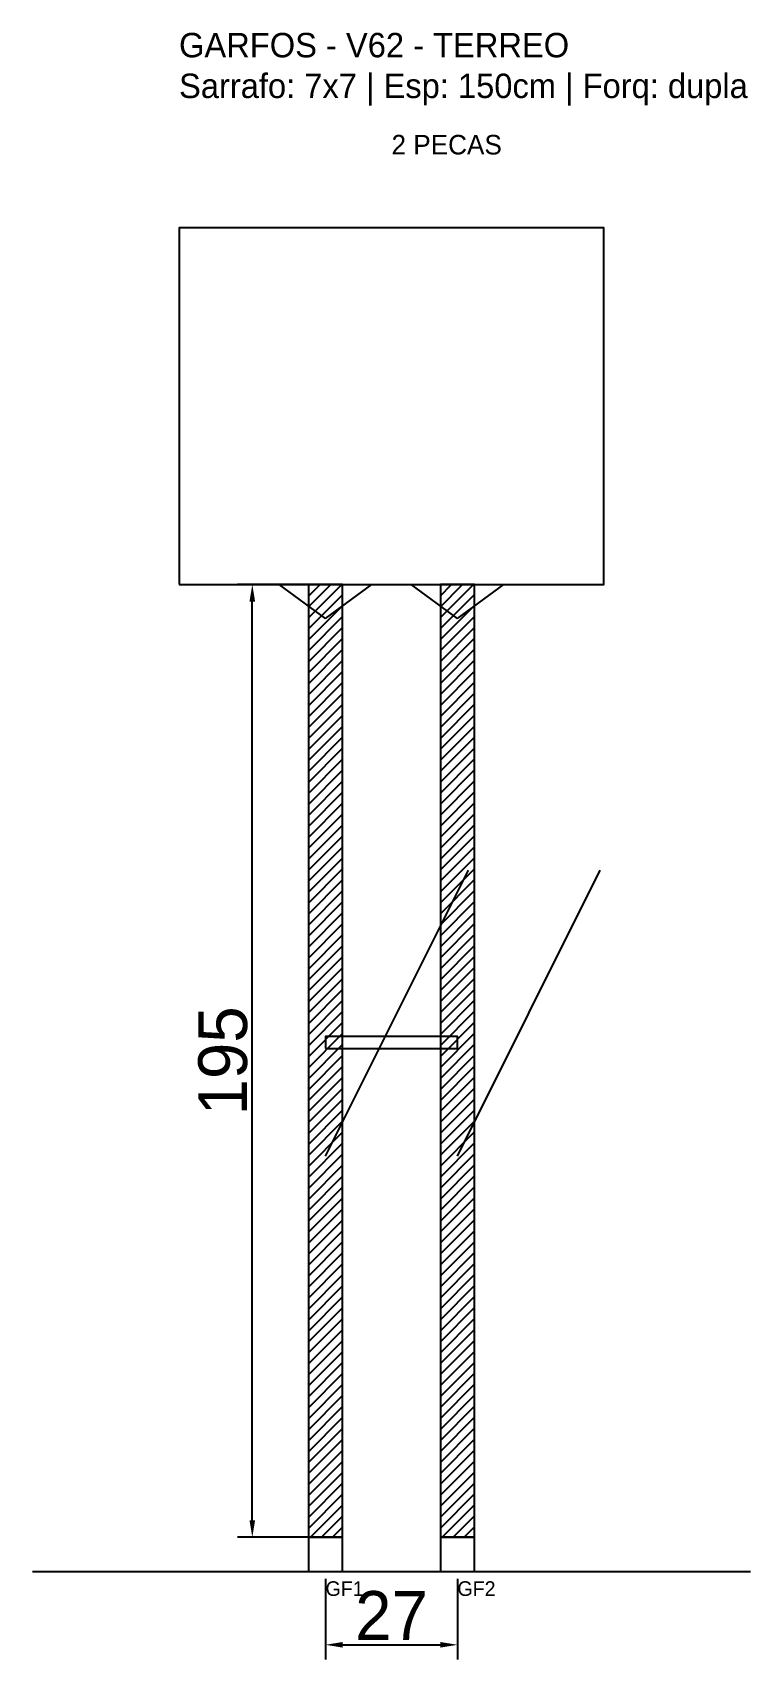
# Model space of a CAD drawing. Header units: metres. Extents: x -30 to 117, y -25 to 308.
import ezdxf

# ---------------------------------------------------------------- set-up
doc = ezdxf.new("R2010")
doc.units = ezdxf.units.M
for name, color, linetype in [('BARRA_ANCORAGEM', 1, 'Continuous'), ('COTA', 241, 'Continuous'), ('GARFOS OK', 3, 'Continuous'), ('NOME DA VIGA', 6, 'Continuous'), ('SARR_7x7', 40, 'Continuous'), ('TIRAS REESCORAMENTO', 252, 'Continuous'), ('VIGAS', 3, 'Continuous')]:
    doc.layers.add(name, color=color, linetype=linetype)
doc.dimstyles.new('EZ DXF', dxfattribs={"dimtxt": 10, "dimasz": 3.5, "dimexe": 3, "dimexo": 1.5, "dimgap": 1, "dimtad": 1, "dimdec": 1, "dimdsep": 46, "dimcen": 2.5, "dimazin": 3, "dimtfac": 1, "dimtmove": 0, "dimatfit": 3})

msp = doc.modelspace()

# ---------------------------------------------------------------- hatches: boundary and pattern name
at = {"layer": 'COTA'}
h = msp.add_hatch(dxfattribs=at)
h.set_pattern_fill('ANSI31', scale=0.5)
h.paths.add_polyline_path([(26.5, 0), (33.5, 0), (33.5, 195), (26.5, 195)])
h = msp.add_hatch(dxfattribs=at)
h.set_pattern_fill('ANSI31', scale=0.5)
h.paths.add_polyline_path([(53.5, 0), (60.5, 0), (60.5, 195), (53.5, 195)])

# ---------------------------------------------------------------- linework, layer by layer
at = {"layer": 'BARRA_ANCORAGEM'}
for p, q in [((30, 78), (59.25, 136.5)), ((57, 78), (86.25, 136.5))]:
    msp.add_line(p, q, dxfattribs=at)
at = {"layer": 'GARFOS OK'}
for p, q in [((30, 188), (20.5, 195)), ((20.5, 195), (39.5, 195)), ((30, 188), (39.5, 195)), ((57, 188), (47.5, 195)), ((47.5, 195), (66.5, 195)), ((57, 188), (66.5, 195))]:
    msp.add_line(p, q, dxfattribs=at)
at = {"layer": 'GARFOS OK', "linetype": 'CONTINUOUS'}
msp.add_line((-30, -7), (117, -7), dxfattribs=at)
at = {"layer": 'GARFOS OK'}
for points in [[(26.5, 0), (33.5, 0), (33.5, 195), (26.5, 195), (26.5, 0)], [(53.5, 0), (60.5, 0), (60.5, 195), (53.5, 195), (53.5, 0)]]:
    msp.add_lwpolyline(points, dxfattribs=at)
at = {"layer": 'SARR_7x7'}
for points in [[(26.5, -7), (33.5, -7), (33.5, 0), (26.5, 0), (26.5, -7)], [(53.5, -7), (60.5, -7), (60.5, 0), (53.5, 0), (53.5, -7)]]:
    msp.add_lwpolyline(points, dxfattribs=at)
at = {"layer": 'TIRAS REESCORAMENTO'}
msp.add_lwpolyline([(30, 100), (57, 100), (57, 102.5), (30, 102.5), (30, 100)], dxfattribs=at)
at = {"layer": 'VIGAS'}
msp.add_lwpolyline([(0, 195), (87, 195), (87, 268), (0, 268), (0, 195)], dxfattribs=at)

# ---------------------------------------------------------------- texts
at = {"layer": 'NOME DA VIGA'}
for s, height, p in [('2 PECAS', 4, (43.5, 283)), ('GF1', 3, (30, -12)), ('GF2', 3, (57, -12))]:
    msp.add_text(s, height=height, dxfattribs=at).set_placement(p)
at = {"layer": 'NOME DA VIGA', "insert": (0, 293), "char_height": 5, "attachment_point": 7}
msp.add_mtext('GARFOS - V62 - TERREO\\PSarrafo: 7x7 | Esp: 150cm | Forq: dupla', dxfattribs=at)

# ---------------------------------------------------------------- dimensions: what is measured, and where the dimension line sits
at = {"layer": 'COTA'}
msp.add_linear_dim(base=(15, 0), p1=(30, 0), p2=(30, 195), angle=90, dimstyle='EZ DXF', dxfattribs=at).render()
msp.add_linear_dim(base=(30, -22), p1=(30, -7), p2=(57, -7), dimstyle='EZ DXF', dxfattribs=at).render()

doc.saveas('drawing.dxf')
